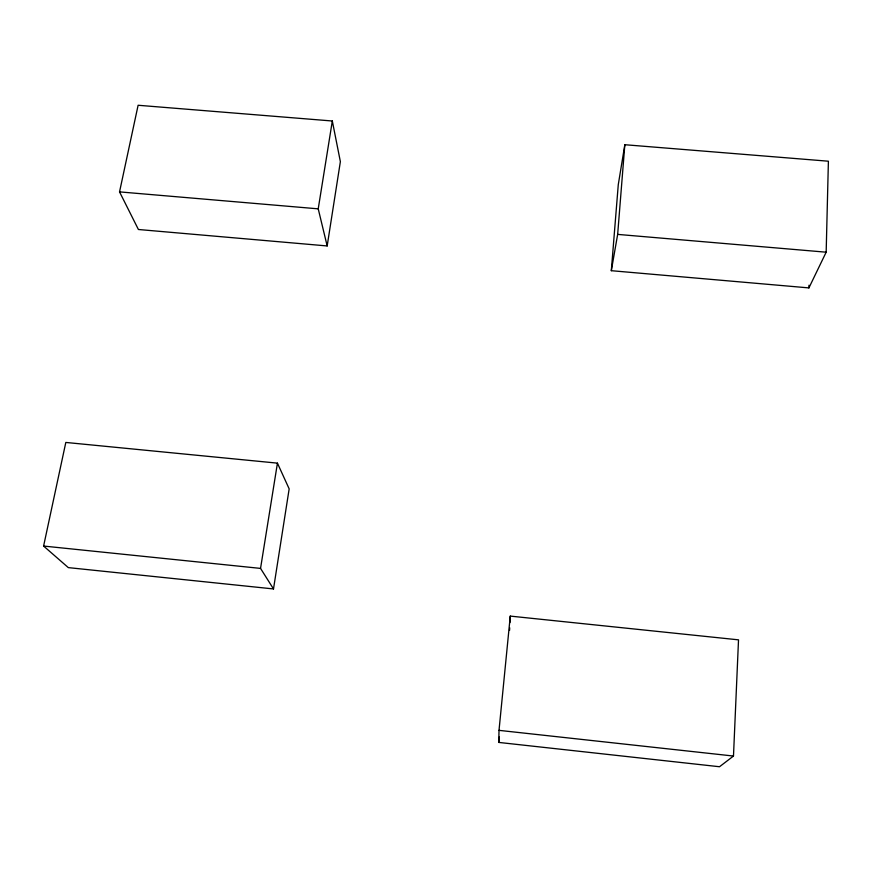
<?xml version="1.0" encoding="UTF-8"?>
<svg xmlns="http://www.w3.org/2000/svg" width="872" height="872" viewBox="0 0 872 872"><rect width="100%" height="100%" fill="white"/><g stroke="black" fill="none" stroke-linecap="round" stroke-linejoin="round"><path stroke-width="1.31" d="M498.751 742.421L499.013 730.355L510.273 616.101L738.519 639.841L733.483 756.046L719.52 766.739L498.751 742.421L499.285 737.014M826.166 252.193L828.4 161.211L624.832 144.719L618.27 184.701L611.316 270.691L808.911 287.902L826.166 252.193L617.659 234.394L611.316 270.691M808.911 287.902L808.998 285.22M509.564 630.402L509.695 627.796M509.946 622.597L510.273 616.101M617.659 234.394L624.832 144.719M273.503 588.938L289.166 488.876L277.438 463.141L65.814 442.442L43.6 546.057L68.332 567.618L273.503 588.938L260.543 568.402L277.438 463.141M327.174 245.948L340.374 161.647L332.319 121.001L138.114 105.261L119.54 191.884L138.408 229.5L327.174 245.948L318.226 208.844L332.319 121.001M119.54 191.884L318.226 208.844M43.6 546.057L260.543 568.402M499.013 730.355L733.483 756.046"/></g></svg>
